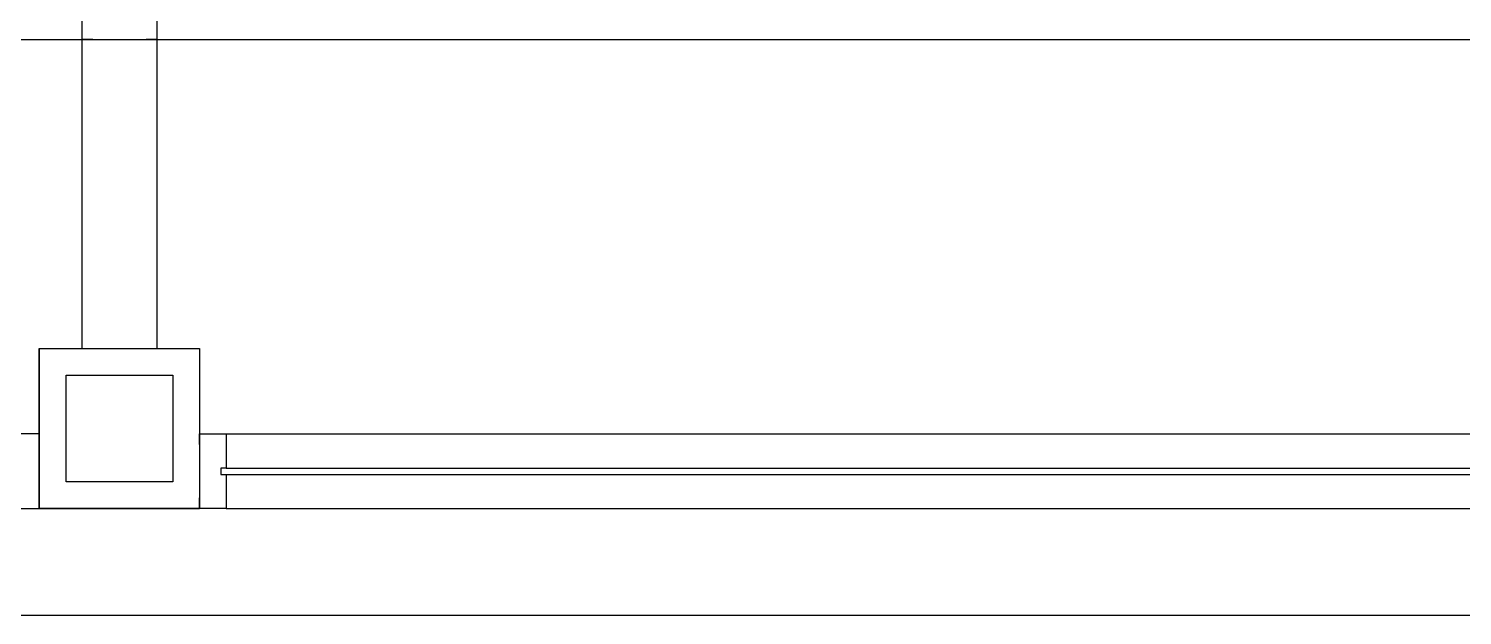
# Model space of a CAD drawing. Header units: millimetres. Extents: x 526420 to 928802, y 401925 to 509768.
# Drawn here: x 892762 to 895449, y 415779 to 416879 of the extents above; entities that cross this region are included whole.
import ezdxf

# ---------------------------------------------------------------- set-up
doc = ezdxf.new("R2010")
doc.units = ezdxf.units.MM
doc.header["$LTSCALE"] = 3000
doc.header["$MEASUREMENT"] = 0
for name, color, linetype in [('D-GJG', 7, 'CONTINUOUS'), ('D-WALL', 7, 'CONTINUOUS'), ('P-FURNI-A', 7, 'CONTINUOUS'), ('P-WALL', 7, 'CONTINUOUS')]:
    doc.layers.add(name, color=color, linetype=linetype)

msp = doc.modelspace()

# ---------------------------------------------------------------- linework, layer by layer
at = {"layer": 'D-GJG', "color": 0, "ltscale": 2}
for p, q in [((892862.2, 416859), (892862.2, 416909)), ((893002.2, 416909), (893002.2, 416859)), ((892882.2, 416859), (892862.2, 416859)), ((893002.2, 416859), (892982.2, 416859)), ((892782.2, 416119.1), (892732.2, 416119.1)), ((892782.2, 416099), (892782.2, 416119.1)), ((893082.2, 416099.1), (893082.2, 416119.1)), ((893082.2, 416119.1), (893132.2, 416119.1)), ((893132.2, 416119.1), (896732.2, 416119.2)), ((893132.2, 416119.1), (893132.2, 416055.1)), ((893132.2, 416055.1), (893122.2, 416055.1)), ((893122.2, 416055.1), (893122.2, 416043.1)), ((893132.2, 416055.1), (896732.2, 416055.1)), ((893122.2, 416043.1), (893132.2, 416043.1)), ((893132.2, 416043.1), (893132.2, 415979.1)), ((893132.2, 416043.1), (896732.2, 416043.1)), ((892782.2, 415979.1), (892782.2, 415999.1)), ((893082.2, 415979.1), (893082.2, 415999.1)), ((892732.2, 415979.1), (892782.2, 415979.1)), ((893132.2, 415979.1), (893082.2, 415979.1)), ((893132.2, 415979.1), (896732.2, 415979.2))]:
    msp.add_line(p, q, dxfattribs=at)
at = {"layer": 'D-WALL', "color": 0, "ltscale": 100}
for p, q in [((892862.2, 416278.4), (892862.2, 416859)), ((892862.2, 416859), (893002.2, 416859)), ((893002.2, 416859), (893002.2, 416278.4)), ((892782.2, 416279.1), (893082.2, 416279.1)), ((892782.2, 416279.1), (892782.2, 415979.1)), ((892782.2, 416279.1), (893082.2, 416279.1)), ((892782.2, 415979.1), (892782.2, 416279.1)), ((893082.2, 416279.1), (893082.2, 415979.1)), ((893082.2, 416279.1), (893082.2, 415979.1)), ((892832.2, 416229.1), (893032.2, 416229.1)), ((892832.2, 416029.1), (892832.2, 416229.1)), ((893032.2, 416229.1), (893032.2, 416029.1)), ((893032.2, 416029.1), (892832.2, 416029.1)), ((892782.2, 415979.1), (893082.2, 415979.1)), ((893082.2, 415979.1), (892782.2, 415979.1))]:
    msp.add_line(p, q, dxfattribs=at)
at = {"layer": 'P-FURNI-A', "color": 0, "ltscale": 100}
for p, q in [((888292.2, 416859.1), (892862.2, 416859)), ((893002.2, 416859), (904862.2, 416859))]:
    msp.add_line(p, q, dxfattribs=at)
at = {"layer": 'P-WALL', "color": 0, "ltscale": 100}
msp.add_line((888532.2, 415779.1), (913332.2, 415779.1), dxfattribs=at)

doc.saveas('drawing.dxf')
